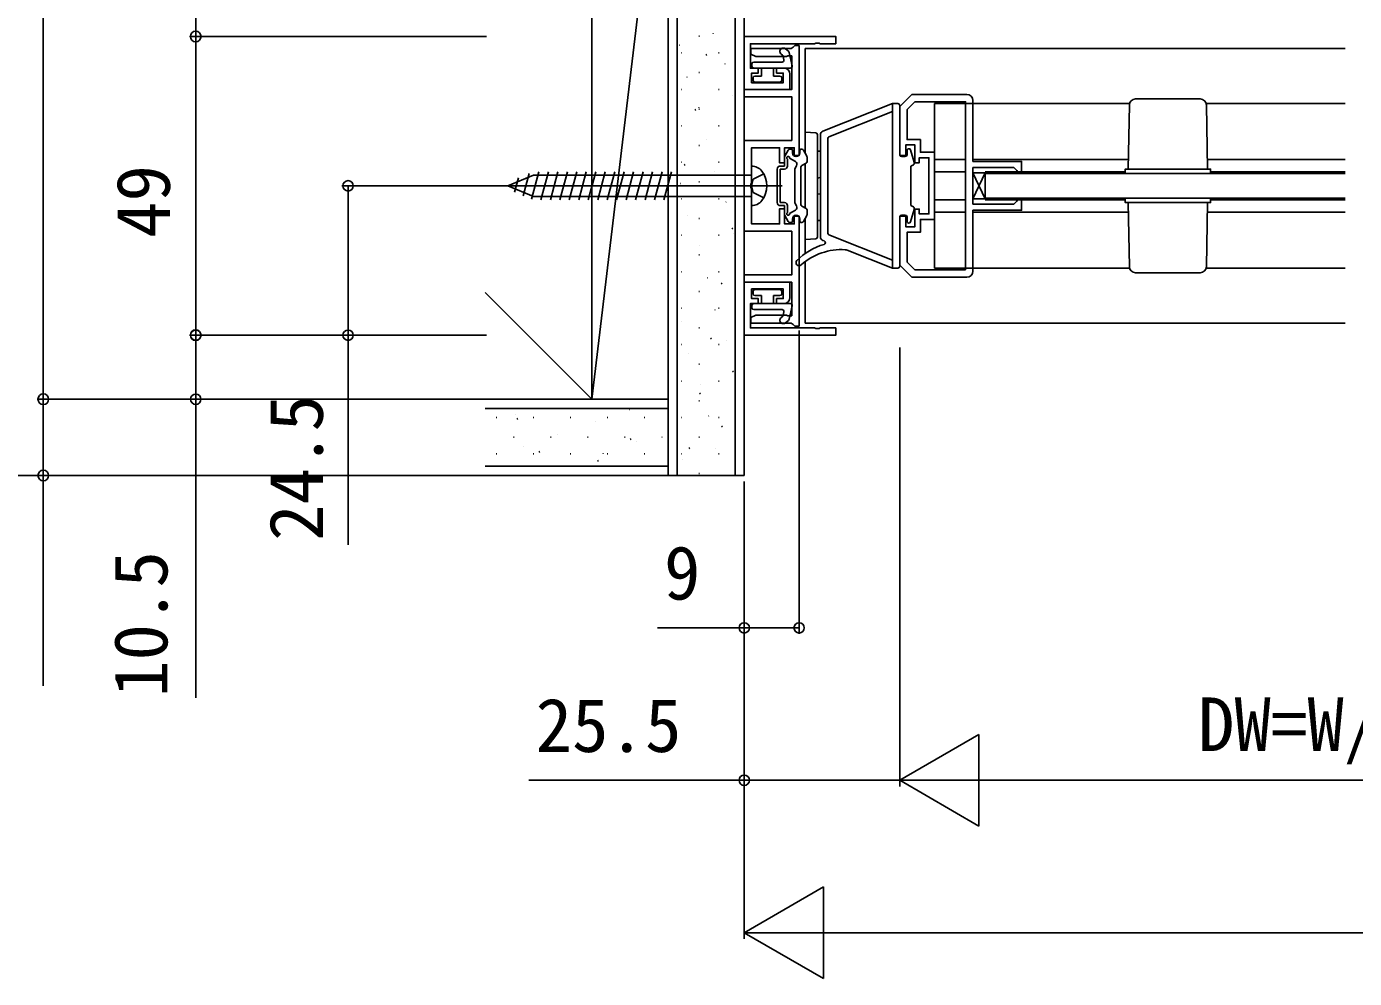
# Model space of a CAD drawing. Units: millimetres, scale not verified. Extents: x -700 to 700, y -1070 to 1067.
# Drawn here: x -584.3 to -366.5, y 502.2 to 658.3 of the extents above; entities that cross this region are included whole.
import ezdxf
from ezdxf.enums import TextEntityAlignment as Align

# ---------------------------------------------------------------- set-up
doc = ezdxf.new("R2010")
doc.units = ezdxf.units.MM
doc.header["$LTSCALE"] = 6
for name, color, linetype in [('0-2_YKK_11', 7, 'Continuous'), ('0-3_YKK_12', 2, 'Continuous'), ('0-4_YKK_13', 4, 'Continuous'), ('0-6_YKK_D', 6, 'Continuous'), ('0-8_YSS_K', 3, 'Continuous'), ('0-9_YSS_KE', 3, 'Continuous')]:
    doc.layers.add(name, color=color, linetype=linetype)
doc.styles.add('ＭＳ ゴシック', font='')
doc.styles.get('ＭＳ ゴシック').set_extended_font_data('MS Gothic')

msp = doc.modelspace()

# ---------------------------------------------------------------- linework, layer by layer
at = {"layer": '0-2_YKK_11'}
for points in [[(-466.572, 656.7), (-451.572, 656.7), (-451.572, 655.5), (-454.114, 655.5), (-454.297, 655.62), (-454.847, 655.62), (-455.031, 655.5), (-465.572, 655.5), (-465.572, 651.5), (-464.272, 651.5), (-464.272, 650.7), (-465.372, 650.7), (-465.372, 649.1), (-460.172, 649.1), (-460.172, 650.7), (-461.272, 650.7), (-461.272, 651.5), (-460.072, 651.5)], [(-459.072, 650.5), (-459.072, 648), (-466.572, 648), (-466.572, 656.7)], [(-458.772, 610.9), (-458.772, 616.4), (-466.572, 616.4), (-466.572, 617.6), (-458.772, 617.6), (-458.772, 624.75), (-466.572, 624.75), (-466.572, 639.65), (-458.772, 639.65), (-458.772, 646.8), (-466.572, 646.8), (-466.572, 648), (-458.772, 648), (-458.772, 653.5), (-459.443, 653.5), (-459.642, 653.425), (-460.285, 653.41), (-460.66, 653.41), (-461.285, 653.41), (-461.66, 653.41), (-462.285, 653.41), (-462.66, 653.41), (-463.285, 653.41), (-463.66, 653.41), (-464.285, 653.41), (-464.66, 653.41), (-465.472, 653.8), (-465.472, 654.7), (-458.864, 654.7), (-458.568, 654.95), (-458.272, 655.2), (-457.572, 655.2)], [(-457.572, 655.2), (-457.572, 637.2), (-458.372, 637.2), (-458.372, 638.45), (-459.972, 638.45), (-459.972, 635.95), (-460.772, 635.95), (-460.772, 638.45), (-465.372, 638.45), (-465.372, 632.658), (-465.492, 632.475), (-465.492, 631.925), (-465.372, 631.742), (-465.372, 625.95), (-460.772, 625.95), (-460.772, 628.45), (-459.972, 628.45), (-459.972, 625.95), (-458.372, 625.95), (-458.372, 627.2), (-457.572, 627.2), (-457.572, 609.2), (-458.272, 609.2), (-458.568, 609.45), (-458.864, 609.7), (-465.472, 609.7), (-465.472, 610.6), (-464.66, 610.99), (-464.285, 610.99), (-463.66, 610.99), (-463.285, 610.99), (-462.66, 610.99), (-462.285, 610.99), (-461.66, 610.99), (-461.285, 610.99), (-460.66, 610.99), (-460.285, 610.99), (-459.642, 610.975), (-459.443, 610.9), (-458.772, 610.9)], [(-430.072, 647.2), (-439.072, 647.2), (-441.072, 645.2), (-441.072, 637.2), (-440.072, 637.2), (-440.072, 638.9), (-438.572, 638.9), (-438.572, 636), (-437.872, 636), (-437.872, 636.8), (-436.272, 636.8), (-436.272, 632.2), (-436.272, 627.6), (-437.872, 627.6), (-437.872, 628.4), (-438.572, 628.4), (-438.572, 625.5), (-440.072, 625.5), (-440.072, 627.2), (-441.072, 627.2), (-441.072, 619.2), (-439.072, 617.2), (-430.072, 617.2)], [(-429.072, 618.2), (-429.072, 628.2), (-421.072, 628.2), (-421.072, 629.9), (-421.672, 629.9), (-421.872, 629.7), (-422.372, 629.2), (-429.072, 629.2), (-429.072, 635.2), (-422.372, 635.2), (-421.872, 634.7), (-421.672, 634.5), (-421.072, 634.5), (-421.072, 636.2), (-429.072, 636.2), (-429.072, 646.2)], [(-459.072, 613.9), (-459.072, 616.4), (-466.572, 616.4), (-466.572, 607.7)], [(-466.572, 607.7), (-451.572, 607.7), (-451.572, 608.9), (-454.114, 608.9), (-454.297, 608.78), (-454.847, 608.78), (-455.031, 608.9), (-465.572, 608.9), (-465.572, 612.9), (-464.272, 612.9), (-464.272, 613.7), (-465.372, 613.7), (-465.372, 615.3), (-460.172, 615.3), (-460.172, 613.7), (-461.272, 613.7), (-461.272, 612.9), (-460.072, 612.9)]]:
    msp.add_lwpolyline(points, dxfattribs=at)
msp.add_lwpolyline([(-430.272, 618.4), (-430.272, 646), (-438.575, 646), (-439.872, 644.703), (-439.872, 639.8), (-437.672, 639.8), (-437.672, 637.7), (-435.372, 637.7), (-435.372, 626.7), (-437.672, 626.7), (-437.672, 624.6), (-439.872, 624.6), (-439.872, 619.697), (-438.575, 618.4)], close=True, dxfattribs=at)
for centre, start, end in [((-460.072, 650.5), 0.00001, 89.99999), ((-430.072, 646.2), 0.00001, 89.99999), ((-430.072, 618.2), 270.00001, 359.99999), ((-460.072, 613.9), 270.00001, 359.99999)]:
    msp.add_arc(centre, 1, start, end, dxfattribs=at)
at = {"layer": '0-3_YKK_12'}
for p, q in [((-456.572, 654.7), (-367.969, 654.7)), ((-456.572, 654.7), (-456.572, 641)), ((-435.372, 645.7), (-403.357, 645.7)), ((-435.372, 618.7), (-435.372, 645.7)), ((-431.972, 645.7), (-435.372, 645.7)), ((-390.787, 645.7), (-367.969, 645.7)), ((-435.372, 636.5), (-430.272, 636.5)), ((-429.072, 636.5), (-403.572, 636.5)), ((-390.572, 636.5), (-367.969, 636.5)), ((-435.372, 634.5), (-430.272, 634.5)), ((-427.072, 634.5), (-404.072, 634.5)), ((-421.673, 634.5), (-421.572, 634.5)), ((-390.072, 634.5), (-367.969, 634.5)), ((-435.372, 629.9), (-430.272, 629.9)), ((-427.072, 629.9), (-404.072, 629.9)), ((-390.072, 629.9), (-367.969, 629.9)), ((-435.372, 627.9), (-430.272, 627.9)), ((-429.072, 627.9), (-403.572, 627.9)), ((-390.572, 627.9), (-367.969, 627.9)), ((-456.572, 623.4), (-456.572, 621.112)), ((-456.572, 619.769), (-456.572, 609.7)), ((-435.372, 618.7), (-403.357, 618.7)), ((-390.787, 618.7), (-367.969, 618.7)), ((-456.572, 609.7), (-367.969, 609.7))]:
    msp.add_line(p, q, dxfattribs=at)
at = {"layer": '0-4_YKK_13'}
for p, q in [((-460.301, 653.651), (-460.513, 653.819)), ((-459.307, 654.267), (-459.831, 654.681)), ((-459.2, 654.094), (-458.729, 651.862)), ((-465.322, 652.2), (-465.322, 651.8)), ((-460.358, 652.5), (-465.022, 652.5)), ((-465.022, 651.5), (-459.022, 651.5)), ((-461.772, 650.2), (-461.772, 651.5)), ((-460.194, 653.478), (-460.064, 652.862)), ((-465.122, 649.9), (-465.122, 649.5)), ((-464.822, 649.2), (-460.722, 649.2)), ((-461.772, 650.2), (-460.722, 650.2)), ((-460.422, 649.9), (-460.422, 649.5)), ((-453.694, 641.151), (-442.272, 645.7)), ((-442.272, 645.7), (-441.372, 645.7)), ((-442.272, 618.7), (-442.272, 645.7)), ((-441.072, 645.4), (-441.072, 637.3)), ((-403.389, 645.467), (-403.572, 634.95)), ((-391.756, 646.45), (-402.389, 646.45)), ((-390.572, 634.95), (-390.756, 645.467)), ((-452.683, 640.262), (-442.272, 644.408)), ((-454.854, 640.895), (-456.572, 641)), ((-456.572, 641), (-456.572, 637.52)), ((-454.572, 639.897), (-454.572, 640.595)), ((-454.072, 623.807), (-454.072, 640.593)), ((-454.572, 624.503), (-454.572, 639.897)), ((-452.872, 624.417), (-452.872, 639.983)), ((-459.972, 635.45), (-459.972, 636.92)), ((-459.932, 637.07), (-459.366, 638.05)), ((-459.472, 635.45), (-459.472, 636.571)), ((-458.171, 636.176), (-459.132, 636.731)), ((-459.106, 638.2), (-458.872, 638.2)), ((-458.672, 637.6), (-458.672, 638)), ((-457.472, 637.6), (-457.472, 638)), ((-457.138, 638.2), (-457.272, 638.2)), ((-456.312, 637.07), (-456.878, 638.05)), ((-456.272, 636.201), (-456.272, 636.92)), ((-454.072, 637.869), (-454.572, 637.9)), ((-440.772, 637), (-440.172, 637)), ((-439.872, 637.3), (-439.872, 638)), ((-439.284, 638.085), (-438.689, 636.061)), ((-505.372, 632.2), (-501.147, 633.95)), ((-501.879, 634.242), (-502.864, 630.566)), ((-500.257, 634.5), (-501.466, 629.987)), ((-465.372, 633.95), (-501.147, 633.95)), ((-498.704, 634.5), (-499.936, 629.9)), ((-497.151, 634.5), (-498.383, 629.9)), ((-495.598, 634.5), (-496.831, 629.9)), ((-494.045, 634.5), (-495.278, 629.9)), ((-492.492, 634.5), (-493.725, 629.9)), ((-490.939, 634.5), (-492.172, 629.9)), ((-489.386, 634.5), (-490.619, 629.9)), ((-487.833, 634.5), (-489.066, 629.9)), ((-486.281, 634.5), (-487.513, 629.9)), ((-484.728, 634.5), (-485.96, 629.9)), ((-483.175, 634.5), (-484.407, 629.9)), ((-481.622, 634.5), (-482.854, 629.9)), ((-480.069, 634.5), (-481.301, 629.9)), ((-478.516, 634.5), (-479.749, 629.9)), ((-465.372, 628.95), (-465.372, 635.45)), ((-463.38, 634.15), (-465.1, 633.292)), ((-461.172, 629.45), (-461.172, 634.95)), ((-459.972, 635.45), (-460.672, 635.45)), ((-459.972, 634.95), (-460.672, 634.95)), ((-460.672, 629.45), (-460.672, 634.95)), ((-458.272, 635), (-457.988, 635.493)), ((-458.272, 629.4), (-458.272, 635)), ((-457.272, 635.277), (-457.272, 629.123)), ((-456.422, 635.941), (-457.122, 635.537)), ((-456.572, 635.854), (-456.572, 628.546)), ((-439.272, 635.45), (-438.935, 635.573)), ((-439.272, 628.95), (-439.272, 635.45)), ((-429.072, 630.049), (-427.072, 634.351)), ((-429.072, 634.351), (-427.072, 630.049)), ((-460.372, 632.2), (-507.872, 632.2)), ((-505.372, 632.2), (-501.147, 630.45)), ((-505.372, 632.2), (-501.147, 630.45)), ((-503.625, 633.519), (-504.262, 631.145)), ((-465.372, 632.2), (-465.1, 633.292)), ((-465.372, 632.2), (-465.1, 631.108)), ((-465.372, 630.45), (-501.147, 630.45)), ((-463.38, 630.25), (-465.1, 631.108)), ((-454.572, 630.916), (-454.072, 630.855)), ((-459.972, 629.45), (-460.672, 629.45)), ((-459.972, 628.95), (-460.672, 628.95)), ((-459.972, 627.48), (-459.972, 628.95)), ((-459.472, 627.829), (-459.472, 628.95)), ((-458.171, 628.224), (-459.132, 627.669)), ((-458.272, 629.4), (-457.988, 628.907)), ((-456.422, 628.459), (-457.122, 628.863)), ((-456.272, 628.199), (-456.272, 627.48)), ((-439.284, 626.315), (-438.689, 628.339)), ((-439.272, 628.95), (-438.935, 628.827)), ((-403.389, 618.933), (-403.572, 629.45)), ((-390.572, 629.45), (-390.756, 618.933)), ((-459.932, 627.33), (-459.366, 626.35)), ((-459.106, 626.2), (-458.872, 626.2)), ((-458.672, 626.8), (-458.672, 626.4)), ((-457.472, 626.8), (-457.472, 626.4)), ((-457.138, 626.2), (-457.272, 626.2)), ((-456.312, 627.33), (-456.878, 626.35)), ((-456.572, 626.88), (-456.572, 623.4)), ((-454.572, 626.5), (-454.072, 626.531)), ((-441.072, 619), (-441.072, 627.1)), ((-440.772, 627.4), (-440.172, 627.4)), ((-439.872, 627.1), (-439.872, 626.4)), ((-456.572, 623.4), (-454.854, 623.505)), ((-454.572, 623.805), (-454.572, 624.503)), ((-453.694, 623.249), (-453.461, 623.157)), ((-452.683, 624.138), (-442.272, 619.992)), ((-449.701, 621.659), (-442.272, 618.7)), ((-442.272, 618.7), (-441.372, 618.7)), ((-391.756, 617.95), (-402.389, 617.95)), ((-465.122, 614.5), (-465.122, 614.9)), ((-464.822, 615.2), (-460.722, 615.2)), ((-460.422, 614.5), (-460.422, 614.9)), ((-465.322, 612.2), (-465.322, 612.6)), ((-465.022, 612.9), (-459.022, 612.9)), ((-461.772, 614.2), (-461.772, 612.9)), ((-461.772, 614.2), (-460.722, 614.2)), ((-459.2, 610.306), (-458.729, 612.538)), ((-460.358, 611.9), (-465.022, 611.9)), ((-460.301, 610.749), (-460.513, 610.581)), ((-460.194, 610.922), (-460.064, 611.538)), ((-459.307, 610.133), (-459.831, 609.719))]:
    msp.add_line(p, q, dxfattribs=at)
for points in [[(-463.772, 651.5), (-463.772, 650.2), (-464.822, 650.2)], [(-367.969, 634.2), (-427.072, 634.2), (-427.072, 630.2), (-367.969, 630.2)], [(-454.072, 633.546), (-454.322, 633.515), (-454.572, 633.484)], [(-463.772, 612.9), (-463.772, 614.2), (-464.822, 614.2)]]:
    msp.add_lwpolyline(points, dxfattribs=at)
for points in [[(-427.072, 634.351), (-429.072, 634.351), (-429.072, 630.049), (-427.072, 630.049)], [(-390.072, 634.2), (-404.072, 634.2), (-404.072, 634.95), (-390.072, 634.95)], [(-390.072, 630.2), (-404.072, 630.2), (-404.072, 629.45), (-390.072, 629.45)]]:
    msp.add_lwpolyline(points, close=True, dxfattribs=at)
for centre, radius, start, end in [((-460.172, 654.25), 0.55, 51.66688, 231.66688), ((-460.488, 653.416), 0.3, 11.91946, 51.66688), ((-459.493, 654.032), 0.3, 11.91946, 51.66688), ((-465.022, 652.2), 0.3, 90, 180), ((-465.022, 651.8), 0.3, 180, 270), ((-460.358, 652.8), 0.3, 270, 11.91946), ((-459.022, 651.8), 0.3, 270, 11.91946), ((-464.822, 649.9), 0.3, 90, 180), ((-464.822, 649.5), 0.3, 180, 270), ((-460.722, 649.9), 0.3, 0, 90), ((-460.722, 649.5), 0.3, 270, 0), ((-441.372, 645.4), 0.3, 0, 90), ((-402.389, 645.45), 1, 90, 179), ((-391.756, 645.45), 1, 1, 90), ((-454.872, 640.595), 0.3, 0, 86.5), ((-453.472, 640.593), 0.6, 111.71764, 180), ((-452.572, 639.983), 0.3, 111.71764, 180), ((-459.672, 636.92), 0.3, 150, 180), ((-459.372, 636.8), 0.25, 343.95468, 246.42182), ((-459.106, 637.9), 0.3, 90, 150), ((-458.872, 638), 0.2, 360, 90), ((-458.072, 637.6), 0.6, 180, 0), ((-458.421, 635.743), 0.5, 330, 60), ((-457.272, 638), 0.2, 90, 180), ((-457.138, 637.9), 0.3, 30, 90), ((-456.572, 636.201), 0.3, 300, 0), ((-456.572, 636.92), 0.3, 0, 30), ((-440.772, 637.3), 0.3, 180, 270), ((-440.172, 637.3), 0.3, 270, 0), ((-439.572, 638), 0.3, 16.41151, 180), ((-465.36, 633.35), 2.1, 37.24917, 90.33888), ((-466.872, 632.2), 4, 322.75083, 37.24917), ((-460.672, 634.95), 0.5, 90, 180), ((-459.972, 635.45), 0.5, 270, 0), ((-456.972, 635.277), 0.3, 120, 180), ((-439.072, 635.948), 0.4, 290, 16.41151), ((-465.36, 631.05), 2.1, 269.66112, 322.75083), ((-460.672, 629.45), 0.5, 180, 270), ((-459.972, 628.95), 0.5, 0, 90), ((-459.672, 627.48), 0.3, 180, 210), ((-459.372, 627.6), 0.25, 113.57818, 16.04532), ((-458.421, 628.657), 0.5, 300, 30), ((-456.972, 629.123), 0.3, 180, 240), ((-456.572, 628.199), 0.3, 0, 60), ((-456.572, 627.48), 0.3, 330, 0), ((-439.072, 628.452), 0.4, 343.58849, 70), ((-459.106, 626.5), 0.3, 210, 270), ((-458.872, 626.4), 0.2, 270, 0), ((-458.072, 626.8), 0.6, 0, 180), ((-457.272, 626.4), 0.2, 180, 270), ((-457.138, 626.5), 0.3, 270, 330), ((-440.772, 627.1), 0.3, 90, 180), ((-440.172, 627.1), 0.3, 0, 90), ((-439.572, 626.4), 0.3, 180, 343.58849), ((-454.872, 623.805), 0.3, 273.5, 0), ((-453.472, 623.807), 0.6, 180, 248.28236), ((-453.572, 622.878), 0.3, 285.77263, 68.28236), ((-452.572, 624.417), 0.3, 180, 248.28236), ((-452.572, 624.417), 0.3, 180, 248.28236), ((-450.773, 612.966), 10, 105.77263, 135.70579), ((-450.604, 611.746), 10, 86.60472, 131.57936), ((-450.071, 620.73), 1, 68.28236, 86.60472), ((-457.572, 619.6), 0.5, 135.70579, 311.57936), ((-441.372, 619), 0.3, 270, 0), ((-402.389, 618.95), 1, 181, 270), ((-391.756, 618.95), 1, 270, 359), ((-464.822, 614.9), 0.3, 90, 180), ((-464.822, 614.5), 0.3, 180, 270), ((-460.722, 614.9), 0.3, 0, 90), ((-460.722, 614.5), 0.3, 270, 0), ((-465.022, 612.6), 0.3, 90, 180), ((-465.022, 612.2), 0.3, 180, 270), ((-459.022, 612.6), 0.3, 348.08054, 90), ((-460.172, 610.15), 0.55, 128.33312, 308.33312), ((-460.358, 611.6), 0.3, 348.08054, 90), ((-460.488, 610.984), 0.3, 308.33312, 348.08054), ((-459.493, 610.368), 0.3, 308.33312, 348.08054)]:
    msp.add_arc(centre, radius, start, end, dxfattribs=at)
at = {"layer": '0-6_YKK_D'}
for p, q in [((-581.572, 702.2), (-581.572, 597.2)), ((-556.572, 656.7), (-556.572, 702.2)), ((-525.851, 656.7), (-557.572, 656.7)), ((-508.872, 656.7), (-557.572, 656.7)), ((-556.572, 607.7), (-556.572, 656.7)), ((-503.872, 632.2), (-532.572, 632.2)), ((-457.572, 608.5), (-457.572, 558.7)), ((-525.851, 607.7), (-557.572, 607.7)), ((-508.872, 607.7), (-557.572, 607.7)), ((-525.851, 607.7), (-532.572, 607.7)), ((-441.072, 605.7), (-441.072, 533.7)), ((-441.072, 605.7), (-441.072, 533.7)), ((-525.851, 597.2), (-582.572, 597.2)), ((-525.851, 597.2), (-582.572, 597.2)), ((-508.872, 597.2), (-557.572, 597.2)), ((-508.872, 584.7), (-607.572, 584.7)), ((-525.851, 584.7), (-582.572, 584.7)), ((-466.572, 583.7), (-466.572, 508.7)), ((-466.572, 583.7), (-466.572, 533.7)), ((-466.572, 583.7), (-466.572, 558.7)), ((-441.072, 534.7), (-428.082, 542.2)), ((-428.082, 527.2), (-428.082, 542.2)), ((-441.072, 534.7), (-428.082, 527.2)), ((-441.072, 534.7), (-415.091, 534.7)), ((-426.072, 534.7), (-256.072, 534.7)), ((-466.572, 509.7), (-453.582, 517.2)), ((-453.582, 502.2), (-453.582, 517.2)), ((-466.572, 509.7), (-453.582, 502.2)), ((-466.572, 509.7), (-440.591, 509.7)), ((-451.572, 509.7), (-50.572, 509.7))]:
    msp.add_line(p, q, dxfattribs=at)
for points in [[(-531.572, 632.2), (-531.572, 607.7), (-531.572, 573.345)], [(-556.572, 607.7), (-556.572, 597.2), (-556.572, 548.2)], [(-581.572, 597.2), (-581.572, 584.7), (-581.572, 550.2)], [(-457.572, 559.7), (-466.572, 559.7), (-480.79, 559.7)], [(-441.072, 534.7), (-466.572, 534.7), (-501.927, 534.7)]]:
    msp.add_lwpolyline(points, dxfattribs=at)
for centre, radius in [((-556.572, 656.7), 0.875), ((-556.572, 656.7), 0.875), ((-531.572, 632.2), 0.85), ((-556.572, 607.7), 0.875), ((-556.572, 607.7), 0.85), ((-531.572, 607.7), 0.85), ((-581.572, 597.2), 0.875), ((-581.572, 597.2), 0.875), ((-556.572, 597.2), 0.85), ((-581.572, 584.7), 0.875), ((-466.572, 559.7), 0.85), ((-457.572, 559.7), 0.85), ((-466.572, 534.7), 0.85)]:
    msp.add_circle(centre, radius, dxfattribs=at)
at = {"layer": '0-8_YSS_K'}
for p, q in [((-477.572, 714.7), (-477.572, 584.7)), ((-468.072, 714.7), (-468.072, 584.7)), ((-466.572, 714.7), (-466.572, 584.7)), ((-474.044, 656.752), (-473.944, 656.752)), ((-471.69, 657.211), (-471.671, 657.218)), ((-477.177, 655.268), (-477.158, 655.275)), ((-476.894, 654.002), (-476.794, 654.002)), ((-472.892, 653.626), (-472.726, 653.737)), ((-470.814, 654.002), (-470.714, 654.002)), ((-469.738, 652.221), (-469.72, 652.227)), ((-475.979, 650.011), (-475.96, 650.017)), ((-474.044, 650.772), (-473.944, 650.772)), ((-476.894, 648.022), (-476.794, 648.022)), ((-470.814, 648.022), (-470.714, 648.022)), ((-474.027, 645.02), (-474.008, 645.027)), ((-468.446, 646.996), (-468.428, 647.003)), ((-474.661, 644.62), (-474.495, 644.73)), ((-474.044, 644.792), (-473.944, 644.792)), ((-476.894, 642.042), (-476.794, 642.042)), ((-470.814, 642.042), (-470.714, 642.042)), ((-474.044, 638.812), (-473.944, 638.812)), ((-472.735, 639.796), (-472.716, 639.802)), ((-476.894, 636.062), (-476.794, 636.062)), ((-476.43, 635.613), (-476.263, 635.724)), ((-471.537, 634.538), (-471.518, 634.545)), ((-470.814, 636.062), (-470.714, 636.062)), ((-477.023, 632.595), (-477.004, 632.602)), ((-474.044, 632.832), (-473.944, 632.832)), ((-476.894, 630.082), (-476.794, 630.082)), ((-470.814, 630.082), (-470.714, 630.082)), ((-469.585, 629.547), (-469.566, 629.554)), ((-475.825, 627.337), (-475.807, 627.344)), ((-474.044, 626.852), (-473.944, 626.852)), ((-468.594, 625.129), (-468.427, 625.239)), ((-476.894, 624.102), (-476.794, 624.102)), ((-470.814, 624.102), (-470.714, 624.102)), ((-468.293, 624.323), (-468.274, 624.329)), ((-473.874, 622.347), (-473.855, 622.353)), ((-474.044, 620.872), (-473.944, 620.872)), ((-476.894, 618.122), (-476.794, 618.122)), ((-472.582, 617.122), (-472.563, 617.129)), ((-470.814, 618.122), (-470.714, 618.122)), ((-474.044, 614.892), (-473.944, 614.892)), ((-470.363, 616.123), (-470.196, 616.233)), ((-476.894, 612.142), (-476.794, 612.142)), ((-471.384, 611.865), (-471.365, 611.871)), ((-470.814, 612.142), (-470.714, 612.142)), ((-476.87, 609.922), (-476.851, 609.928)), ((-474.044, 608.912), (-473.944, 608.912)), ((-476.894, 606.162), (-476.794, 606.162)), ((-472.132, 607.116), (-471.965, 607.227)), ((-470.814, 606.162), (-470.714, 606.162)), ((-469.432, 606.874), (-469.413, 606.881)), ((-475.672, 604.664), (-475.653, 604.671)), ((-474.044, 602.932), (-473.944, 602.932)), ((-468.522, 601.67), (-468.355, 601.78)), ((-468.14, 601.649), (-468.121, 601.656)), ((-476.894, 600.182), (-476.794, 600.182)), ((-473.72, 599.673), (-473.701, 599.68)), ((-470.814, 600.182), (-470.714, 600.182)), ((-479.072, 597.2), (-479.072, 584.7)), ((-474.044, 596.952), (-473.944, 596.952)), ((-473.9, 598.11), (-473.734, 598.22)), ((-479.072, 595.7), (-509.072, 595.7)), ((-485.447, 595.521), (-485.428, 595.527)), ((-507.294, 594.202), (-507.194, 594.202)), ((-504.046, 594.616), (-504.027, 594.623)), ((-503.868, 593.946), (-503.701, 594.056)), ((-501.214, 594.202), (-501.114, 594.202)), ((-495.134, 594.202), (-495.034, 594.202)), ((-491.027, 593.545), (-491.008, 593.551)), ((-489.054, 594.202), (-488.954, 594.202)), ((-482.974, 594.202), (-482.874, 594.202)), ((-476.894, 594.202), (-476.794, 594.202)), ((-472.428, 594.449), (-472.409, 594.456)), ((-470.814, 594.202), (-470.714, 594.202)), ((-470.291, 592.663), (-470.124, 592.774)), ((-504.444, 590.972), (-504.344, 590.972)), ((-498.364, 590.972), (-498.264, 590.972)), ((-497.267, 591.335), (-497.249, 591.342)), ((-492.284, 590.972), (-492.184, 590.972)), ((-486.204, 590.972), (-486.104, 590.972)), ((-485.275, 590.581), (-485.108, 590.692)), ((-480.124, 590.972), (-480.024, 590.972)), ((-474.044, 590.972), (-473.944, 590.972)), ((-507.294, 588.222), (-507.194, 588.222)), ((-502.754, 589.392), (-502.735, 589.399)), ((-501.214, 588.222), (-501.114, 588.222)), ((-500.258, 588.499), (-500.092, 588.61)), ((-495.134, 588.222), (-495.034, 588.222)), ((-489.735, 588.32), (-489.716, 588.327)), ((-489.054, 588.222), (-488.954, 588.222)), ((-484.249, 590.263), (-484.23, 590.27)), ((-482.974, 588.222), (-482.874, 588.222)), ((-476.894, 588.222), (-476.794, 588.222)), ((-475.669, 589.103), (-475.502, 589.214)), ((-471.23, 589.191), (-471.212, 589.198)), ((-470.814, 588.222), (-470.714, 588.222)), ((-479.072, 586.2), (-509.072, 586.2)), ((-495.316, 586.344), (-495.297, 586.351)), ((-490.653, 587.021), (-490.486, 587.132)), ((-476.717, 587.248), (-476.698, 587.255)), ((-509.072, 584.7), (-479.072, 584.7)), ((-474.044, 584.992), (-473.944, 584.992))]:
    msp.add_line(p, q, dxfattribs=at)
at = {"layer": '0-9_YSS_KE'}
for p, q in [((-491.572, 597.2), (-491.572, 702.2)), ((-479.072, 702.2), (-479.072, 584.7)), ((-509.072, 597.2), (-491.572, 597.2)), ((-509.072, 597.2), (-479.072, 597.2)), ((-466.572, 584.7), (-479.072, 584.7))]:
    msp.add_line(p, q, dxfattribs=at)
msp.add_lwpolyline([(-509.072, 614.7), (-491.572, 597.2), (-491.572, 702.2), (-479.072, 702.2)], dxfattribs=at)
msp.add_lwpolyline([(-479.072, 597.2), (-491.572, 597.2), (-479.072, 702.2)], close=True, dxfattribs=at)

# ---------------------------------------------------------------- texts
at = {"layer": '0-6_YKK_D', "style": 'ＭＳ ゴシック'}
for s, p in [('49', (-558.172, 623.643)), ('24.5', (-533.072, 573.959)), ('10.5', (-558.572, 548.359))]:
    msp.add_text(s, height=8.798, rotation=90, dxfattribs=at).set_placement(p, align=Align.BOTTOM_LEFT)
for s, p in [('9', (-479.745, 561.7)), ('DW=W/2-15.5', (-392.14, 536.845)), ('25.5', (-500.813, 536.7))]:
    msp.add_text(s, height=8.798, dxfattribs=at).set_placement(p, align=Align.BOTTOM_LEFT)

doc.saveas('drawing.dxf')
